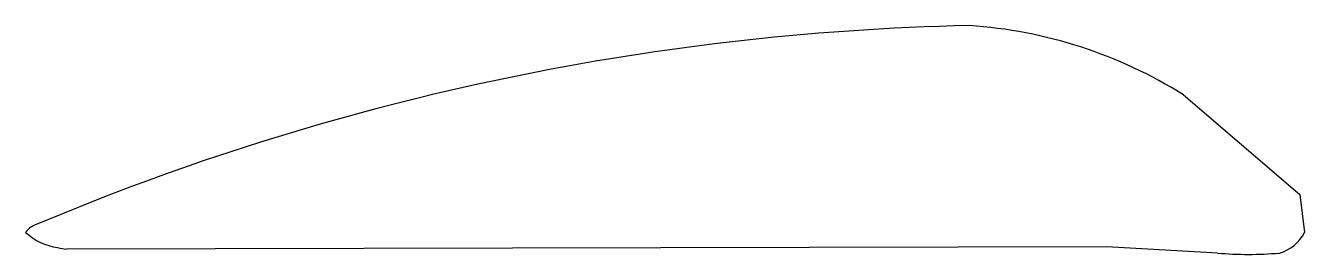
# Model space of a CAD drawing. Header units: millimetres. Extents: x -640 to 0, y -11 to 104.
import ezdxf

# ---------------------------------------------------------------- set-up
doc = ezdxf.new("R2010")
doc.units = ezdxf.units.MM

msp = doc.modelspace()

# ---------------------------------------------------------------- linework, layer by layer
at = {"color": 7, "linetype": 'Continuous', "lineweight": 25}
for p, q in [((-60.46, 68.81), (-2.28, 18.93)), ((-2.28, 18.93), (0, 0)), ((-98.93, -7.25), (-619.49, -8.42)), ((-43.5, -10.35), (-98.93, -7.25))]:
    msp.add_line(p, q, dxfattribs=at)
for centre, radius, start, end in [((-140.4, -1168.51), 1272.37, 91.23131, 112.89773), ((-183.11, -126.82), 230.9, 57.9136, 86.1819), ((-631.24, -6.38), 10.84, 112.89773, 143.91607), ((-18.03, 9.08), 20.19, 285.75151, 333.28316), ((-619.6, 22.26), 30.19, 227.50427, 261.64617), ((-611.13, 50.59), 59.6, 257.53744, 261.92979), ((-28.03, 166.59), 177.61, 265.00148, 274.99852)]:
    msp.add_arc(centre, radius, start, end, dxfattribs=at)

doc.saveas('drawing.dxf')
